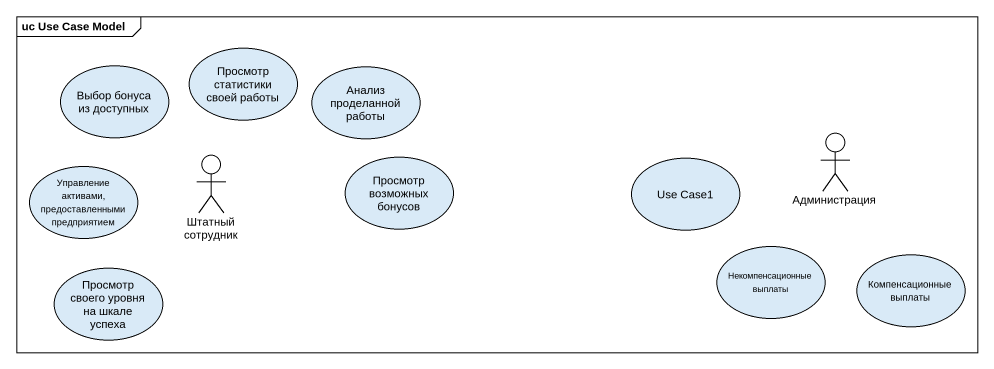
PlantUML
@startuml
mainframe uc Use Case Model
usecase "Выбор бонуса из доступных" as Выбор_бонуса_из_доступных
usecase "Просмотр статистики своей работы" as Просмотр_статистики_своей
usecase "Анализ проделанной работы" as Анализ_проделанной_работы
usecase "Управление активами, предоставленными предприятием" as Управление_активами
actor "Штатный сотрудник" as Штатный_сотрудник
usecase "Просмотр возможных бонусов" as Просмотр_возможных_бонусов
usecase "Use Case1" as Use_Case1
actor Администрация
usecase "Некомпенсационные выплаты" as Некомпенсационные_выплаты
usecase "Компенсационные выплаты" as Компенсационные_выплаты
usecase "Просмотр своего уровня на шкале успеха" as Просмотр_своего_уровня_на
@enduml
